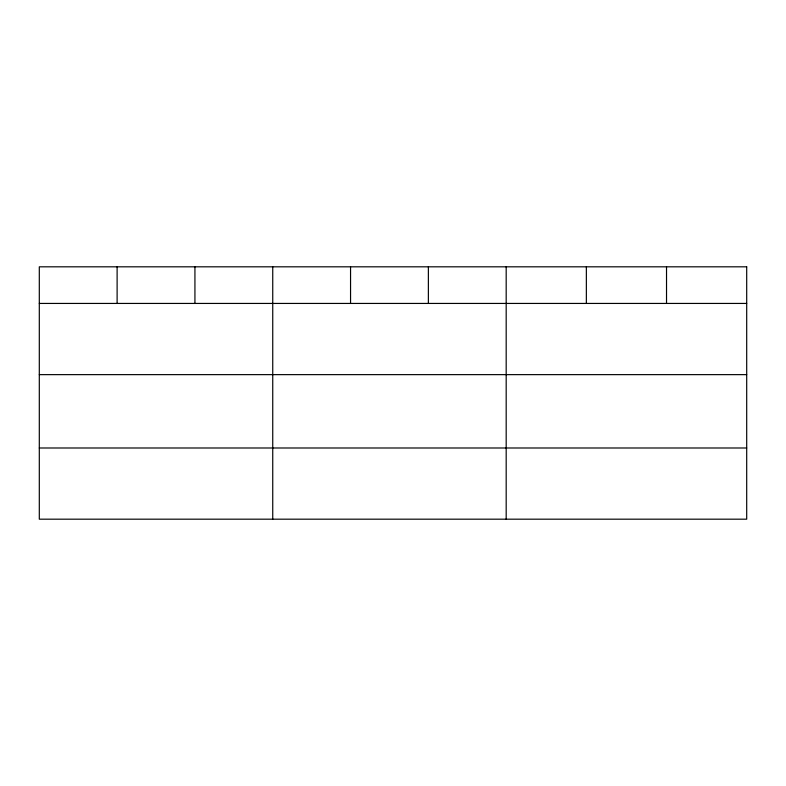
<?xml version="1.0" encoding="UTF-8"?>
<svg xmlns="http://www.w3.org/2000/svg" width="786" height="786" viewBox="0 0 786 786"><rect width="100%" height="100%" fill="white"/><g stroke="black" fill="none" stroke-linecap="round" stroke-linejoin="round"><path stroke-width="1.18" d="M39.3 303.435L746.7 303.435M39.3 374.637L746.7 374.637M39.3 447.991L746.7 447.991M666.528 266.818L666.528 303.435M586.356 266.818L586.356 303.435M506.184 266.818L506.184 519.182M428.37 266.818L428.37 303.435M350.556 266.818L350.556 303.435M272.742 266.818L272.742 519.182M194.928 266.818L194.928 303.435M117.114 266.818L117.114 303.435M746.7 266.818L39.3 266.818L39.3 519.182L746.7 519.182L746.7 266.818"/></g></svg>
